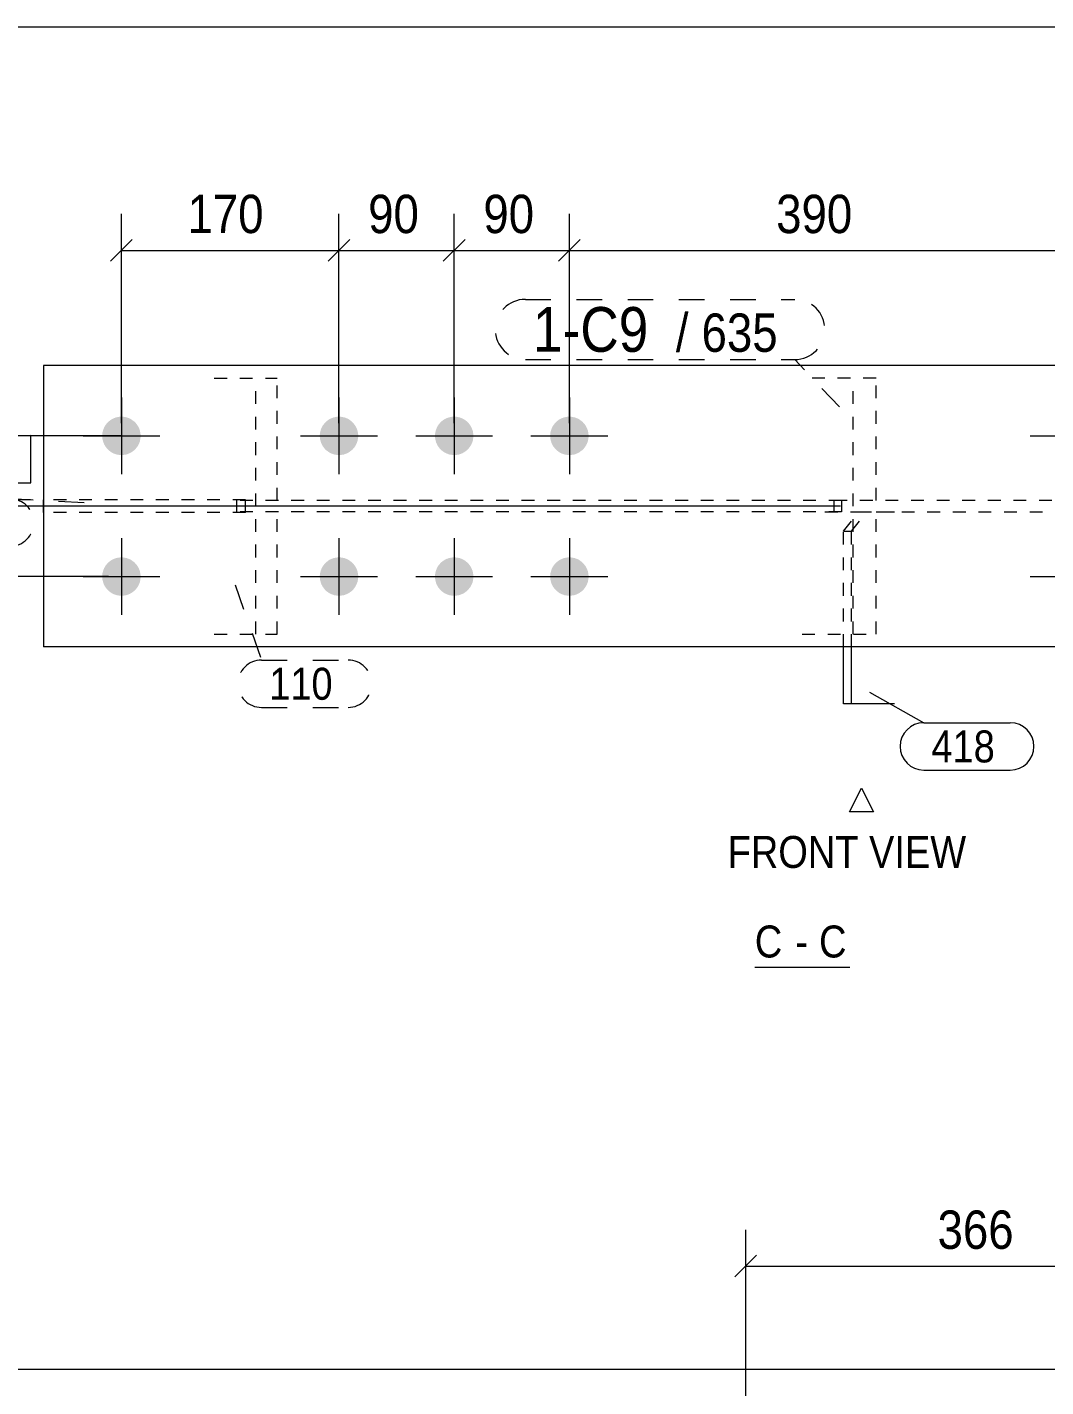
# Model space of a CAD drawing. Header units: millimetres. Extents: x 2 to 579, y 1 to 825.
# Drawn here: x 182.2 to 261.8, y 718.7 to 825 of the extents above; entities that cross this region are included whole.
import ezdxf

# ---------------------------------------------------------------- set-up
doc = ezdxf.new("R2010")
doc.units = ezdxf.units.MM
for name, pattern in [('XKITLINE00', [0]), ('XKITLINE01', [4, 1, -1, 1, -1]), ('XKITLINE02', [4, 2, -2]), ('XKITLINE03', [6, 3, -1, 1, -1])]:
    doc.linetypes.add(name, pattern=pattern)
for name, color, linetype, lineweight in [('Bolt', 3, 'Continuous', 0), ('BoltMark', 7, 'Continuous', 0), ('Dimensions', 7, 'Continuous', 0), ('DrawingSheet', 5, 'Continuous', 0), ('OtherObjectType', 7, 'Continuous', 0), ('Part', 2, 'Continuous', 0), ('PartMark', 7, 'Continuous', 0)]:
    doc.layers.add(name, color=color, linetype=linetype, lineweight=lineweight)
doc.styles.add('ARIAL', font='ARIAL.TTF')
doc.styles.add('ARIAL_NARROW', font='ARIALN.TTF')

# ---------------------------------------------------------------- blocks, each defined once
blk = doc.blocks.new('*A58')
at = {"layer": 'Bolt'}
for points in [[(189.61, 794.55), (189.64, 794.55), (189.68, 794.55), (189.72, 794.54), (189.75, 794.54), (189.79, 794.53), (189.83, 794.53), (189.86, 794.52), (189.9, 794.51), (189.94, 794.51), (189.97, 794.5), (190.01, 794.49), (190.04, 794.47), (190.08, 794.46), (190.11, 794.45), (190.14, 794.44), (190.18, 794.42), (190.21, 794.41), (190.25, 794.39), (190.28, 794.37), (190.31, 794.36), (190.34, 794.34), (190.37, 794.32), (190.4, 794.3), (190.43, 794.28), (190.46, 794.25), (190.49, 794.23), (190.52, 794.21), (190.55, 794.19), (190.58, 794.16), (190.61, 794.14), (190.63, 794.11), (190.66, 794.08), (190.68, 794.06), (190.71, 794.03), (190.73, 794), (190.75, 793.97), (190.78, 793.94), (190.8, 793.91), (190.82, 793.88), (190.84, 793.85), (190.86, 793.82), (190.88, 793.79), (190.89, 793.76), (190.91, 793.72), (190.93, 793.69), (190.94, 793.66), (190.96, 793.62), (190.97, 793.59), (190.98, 793.56), (191, 793.52), (191.01, 793.49), (191.02, 793.45), (191.03, 793.41), (191.03, 793.38), (191.04, 793.34), (191.05, 793.31), (191.05, 793.27), (191.06, 793.23), (191.06, 793.2), (191.07, 793.16), (191.07, 793.12), (191.07, 793.09), (191.07, 793.05), (191.07, 793.01), (191.07, 792.98), (191.07, 792.94), (191.06, 792.9), (191.06, 792.87), (191.05, 792.83), (191.05, 792.79), (191.04, 792.76), (191.03, 792.72), (191.03, 792.69), (191.02, 792.65), (191.01, 792.61), (191, 792.58), (190.98, 792.54), (190.97, 792.51), (190.96, 792.48), (190.94, 792.44), (190.93, 792.41), (190.91, 792.38), (190.89, 792.34), (190.88, 792.31), (190.86, 792.28), (190.84, 792.25), (190.82, 792.22), (190.8, 792.19), (190.78, 792.16), (190.75, 792.13), (190.73, 792.1), (190.71, 792.07), (190.68, 792.04), (190.66, 792.02), (190.63, 791.99), (190.61, 791.96), (190.58, 791.94), (190.55, 791.91), (190.52, 791.89), (190.49, 791.87), (190.46, 791.85), (190.43, 791.82), (190.4, 791.8), (190.37, 791.78), (190.34, 791.76), (190.31, 791.74), (190.28, 791.73), (190.25, 791.71), (190.21, 791.69), (190.18, 791.68), (190.14, 791.66), (190.11, 791.65), (190.08, 791.64), (190.04, 791.63), (190.01, 791.61), (189.97, 791.6), (189.94, 791.59), (189.9, 791.59), (189.86, 791.58), (189.83, 791.57), (189.79, 791.57), (189.75, 791.56), (189.72, 791.56), (189.68, 791.55), (189.64, 791.55), (189.61, 791.55), (189.57, 791.55), (189.53, 791.55), (189.5, 791.55), (189.46, 791.55), (189.42, 791.56), (189.39, 791.56), (189.35, 791.57), (189.31, 791.57), (189.28, 791.58), (189.24, 791.59), (189.21, 791.59), (189.17, 791.6), (189.14, 791.61), (189.1, 791.63), (189.07, 791.64), (189.03, 791.65), (189, 791.66), (188.96, 791.68), (188.93, 791.69), (188.9, 791.71), (188.86, 791.73), (188.83, 791.74), (188.8, 791.76), (188.77, 791.78), (188.74, 791.8), (188.71, 791.82), (188.68, 791.85), (188.65, 791.87), (188.62, 791.89), (188.59, 791.91), (188.56, 791.94), (188.54, 791.96), (188.51, 791.99), (188.48, 792.02), (188.46, 792.04), (188.44, 792.07), (188.41, 792.1), (188.39, 792.13), (188.37, 792.16), (188.34, 792.19), (188.32, 792.22), (188.3, 792.25), (188.28, 792.28), (188.27, 792.31), (188.25, 792.34), (188.23, 792.38), (188.21, 792.41), (188.2, 792.44), (188.19, 792.48), (188.17, 792.51), (188.16, 792.54), (188.15, 792.58), (188.14, 792.61), (188.13, 792.65), (188.12, 792.69), (188.11, 792.72), (188.1, 792.76), (188.09, 792.79), (188.09, 792.83), (188.08, 792.87), (188.08, 792.9), (188.08, 792.94), (188.07, 792.98), (188.07, 793.01), (188.07, 793.05), (188.07, 793.09), (188.07, 793.12), (188.08, 793.16), (188.08, 793.2), (188.08, 793.23), (188.09, 793.27), (188.09, 793.31), (188.1, 793.34), (188.11, 793.38), (188.12, 793.41), (188.13, 793.45), (188.14, 793.49), (188.15, 793.52), (188.16, 793.56), (188.17, 793.59), (188.19, 793.62), (188.2, 793.66), (188.21, 793.69), (188.23, 793.72), (188.25, 793.76), (188.27, 793.79), (188.28, 793.82), (188.3, 793.85), (188.32, 793.88), (188.34, 793.91), (188.37, 793.94), (188.39, 793.97), (188.41, 794), (188.44, 794.03), (188.46, 794.06), (188.48, 794.08), (188.51, 794.11), (188.54, 794.14), (188.56, 794.16), (188.59, 794.19), (188.62, 794.21), (188.65, 794.23), (188.68, 794.25), (188.71, 794.28), (188.74, 794.3), (188.77, 794.32), (188.8, 794.34), (188.83, 794.36), (188.86, 794.37), (188.9, 794.39), (188.93, 794.41), (188.96, 794.42), (189, 794.44), (189.03, 794.45), (189.07, 794.46), (189.1, 794.47), (189.14, 794.49), (189.17, 794.5), (189.21, 794.51), (189.24, 794.51), (189.28, 794.52), (189.31, 794.53), (189.35, 794.53), (189.39, 794.54), (189.42, 794.54), (189.46, 794.55), (189.5, 794.55), (189.53, 794.55), (189.57, 794.55)], [(206.61, 794.55), (206.64, 794.55), (206.68, 794.55), (206.72, 794.54), (206.75, 794.54), (206.79, 794.53), (206.83, 794.53), (206.86, 794.52), (206.9, 794.51), (206.94, 794.51), (206.97, 794.5), (207.01, 794.49), (207.04, 794.47), (207.08, 794.46), (207.11, 794.45), (207.14, 794.44), (207.18, 794.42), (207.21, 794.41), (207.25, 794.39), (207.28, 794.37), (207.31, 794.36), (207.34, 794.34), (207.37, 794.32), (207.4, 794.3), (207.43, 794.28), (207.46, 794.25), (207.49, 794.23), (207.52, 794.21), (207.55, 794.19), (207.58, 794.16), (207.61, 794.14), (207.63, 794.11), (207.66, 794.08), (207.68, 794.06), (207.71, 794.03), (207.73, 794), (207.75, 793.97), (207.78, 793.94), (207.8, 793.91), (207.82, 793.88), (207.84, 793.85), (207.86, 793.82), (207.88, 793.79), (207.89, 793.76), (207.91, 793.72), (207.93, 793.69), (207.94, 793.66), (207.96, 793.62), (207.97, 793.59), (207.98, 793.56), (208, 793.52), (208.01, 793.49), (208.02, 793.45), (208.03, 793.41), (208.03, 793.38), (208.04, 793.34), (208.05, 793.31), (208.05, 793.27), (208.06, 793.23), (208.06, 793.2), (208.07, 793.16), (208.07, 793.12), (208.07, 793.09), (208.07, 793.05), (208.07, 793.01), (208.07, 792.98), (208.07, 792.94), (208.06, 792.9), (208.06, 792.87), (208.05, 792.83), (208.05, 792.79), (208.04, 792.76), (208.03, 792.72), (208.03, 792.69), (208.02, 792.65), (208.01, 792.61), (208, 792.58), (207.98, 792.54), (207.97, 792.51), (207.96, 792.48), (207.94, 792.44), (207.93, 792.41), (207.91, 792.38), (207.89, 792.34), (207.88, 792.31), (207.86, 792.28), (207.84, 792.25), (207.82, 792.22), (207.8, 792.19), (207.78, 792.16), (207.75, 792.13), (207.73, 792.1), (207.71, 792.07), (207.68, 792.04), (207.66, 792.02), (207.63, 791.99), (207.61, 791.96), (207.58, 791.94), (207.55, 791.91), (207.52, 791.89), (207.49, 791.87), (207.46, 791.85), (207.43, 791.82), (207.4, 791.8), (207.37, 791.78), (207.34, 791.76), (207.31, 791.74), (207.28, 791.73), (207.25, 791.71), (207.21, 791.69), (207.18, 791.68), (207.14, 791.66), (207.11, 791.65), (207.08, 791.64), (207.04, 791.63), (207.01, 791.61), (206.97, 791.6), (206.94, 791.59), (206.9, 791.59), (206.86, 791.58), (206.83, 791.57), (206.79, 791.57), (206.75, 791.56), (206.72, 791.56), (206.68, 791.55), (206.64, 791.55), (206.61, 791.55), (206.57, 791.55), (206.53, 791.55), (206.5, 791.55), (206.46, 791.55), (206.42, 791.56), (206.39, 791.56), (206.35, 791.57), (206.31, 791.57), (206.28, 791.58), (206.24, 791.59), (206.21, 791.59), (206.17, 791.6), (206.14, 791.61), (206.1, 791.63), (206.07, 791.64), (206.03, 791.65), (206, 791.66), (205.96, 791.68), (205.93, 791.69), (205.9, 791.71), (205.86, 791.73), (205.83, 791.74), (205.8, 791.76), (205.77, 791.78), (205.74, 791.8), (205.71, 791.82), (205.68, 791.85), (205.65, 791.87), (205.62, 791.89), (205.59, 791.91), (205.56, 791.94), (205.54, 791.96), (205.51, 791.99), (205.48, 792.02), (205.46, 792.04), (205.44, 792.07), (205.41, 792.1), (205.39, 792.13), (205.37, 792.16), (205.34, 792.19), (205.32, 792.22), (205.3, 792.25), (205.28, 792.28), (205.27, 792.31), (205.25, 792.34), (205.23, 792.38), (205.21, 792.41), (205.2, 792.44), (205.19, 792.48), (205.17, 792.51), (205.16, 792.54), (205.15, 792.58), (205.14, 792.61), (205.13, 792.65), (205.12, 792.69), (205.11, 792.72), (205.1, 792.76), (205.09, 792.79), (205.09, 792.83), (205.08, 792.87), (205.08, 792.9), (205.08, 792.94), (205.07, 792.98), (205.07, 793.01), (205.07, 793.05), (205.07, 793.09), (205.07, 793.12), (205.08, 793.16), (205.08, 793.2), (205.08, 793.23), (205.09, 793.27), (205.09, 793.31), (205.1, 793.34), (205.11, 793.38), (205.12, 793.41), (205.13, 793.45), (205.14, 793.49), (205.15, 793.52), (205.16, 793.56), (205.17, 793.59), (205.19, 793.62), (205.2, 793.66), (205.21, 793.69), (205.23, 793.72), (205.25, 793.76), (205.27, 793.79), (205.28, 793.82), (205.3, 793.85), (205.32, 793.88), (205.34, 793.91), (205.37, 793.94), (205.39, 793.97), (205.41, 794), (205.44, 794.03), (205.46, 794.06), (205.48, 794.08), (205.51, 794.11), (205.54, 794.14), (205.56, 794.16), (205.59, 794.19), (205.62, 794.21), (205.65, 794.23), (205.68, 794.25), (205.71, 794.28), (205.74, 794.3), (205.77, 794.32), (205.8, 794.34), (205.83, 794.36), (205.86, 794.37), (205.9, 794.39), (205.93, 794.41), (205.96, 794.42), (206, 794.44), (206.03, 794.45), (206.07, 794.46), (206.1, 794.47), (206.14, 794.49), (206.17, 794.5), (206.21, 794.51), (206.24, 794.51), (206.28, 794.52), (206.31, 794.53), (206.35, 794.53), (206.39, 794.54), (206.42, 794.54), (206.46, 794.55), (206.5, 794.55), (206.53, 794.55), (206.57, 794.55)], [(215.61, 794.55), (215.64, 794.55), (215.68, 794.55), (215.72, 794.54), (215.75, 794.54), (215.79, 794.53), (215.83, 794.53), (215.86, 794.52), (215.9, 794.51), (215.94, 794.51), (215.97, 794.5), (216.01, 794.49), (216.04, 794.47), (216.08, 794.46), (216.11, 794.45), (216.14, 794.44), (216.18, 794.42), (216.21, 794.41), (216.25, 794.39), (216.28, 794.37), (216.31, 794.36), (216.34, 794.34), (216.37, 794.32), (216.4, 794.3), (216.43, 794.28), (216.46, 794.25), (216.49, 794.23), (216.52, 794.21), (216.55, 794.19), (216.58, 794.16), (216.61, 794.14), (216.63, 794.11), (216.66, 794.08), (216.68, 794.06), (216.71, 794.03), (216.73, 794), (216.75, 793.97), (216.78, 793.94), (216.8, 793.91), (216.82, 793.88), (216.84, 793.85), (216.86, 793.82), (216.88, 793.79), (216.89, 793.76), (216.91, 793.72), (216.93, 793.69), (216.94, 793.66), (216.96, 793.62), (216.97, 793.59), (216.98, 793.56), (217, 793.52), (217.01, 793.49), (217.02, 793.45), (217.03, 793.41), (217.03, 793.38), (217.04, 793.34), (217.05, 793.31), (217.05, 793.27), (217.06, 793.23), (217.06, 793.2), (217.07, 793.16), (217.07, 793.12), (217.07, 793.09), (217.07, 793.05), (217.07, 793.01), (217.07, 792.98), (217.07, 792.94), (217.06, 792.9), (217.06, 792.87), (217.05, 792.83), (217.05, 792.79), (217.04, 792.76), (217.03, 792.72), (217.03, 792.69), (217.02, 792.65), (217.01, 792.61), (217, 792.58), (216.98, 792.54), (216.97, 792.51), (216.96, 792.48), (216.94, 792.44), (216.93, 792.41), (216.91, 792.38), (216.89, 792.34), (216.88, 792.31), (216.86, 792.28), (216.84, 792.25), (216.82, 792.22), (216.8, 792.19), (216.78, 792.16), (216.75, 792.13), (216.73, 792.1), (216.71, 792.07), (216.68, 792.04), (216.66, 792.02), (216.63, 791.99), (216.61, 791.96), (216.58, 791.94), (216.55, 791.91), (216.52, 791.89), (216.49, 791.87), (216.46, 791.85), (216.43, 791.82), (216.4, 791.8), (216.37, 791.78), (216.34, 791.76), (216.31, 791.74), (216.28, 791.73), (216.25, 791.71), (216.21, 791.69), (216.18, 791.68), (216.14, 791.66), (216.11, 791.65), (216.08, 791.64), (216.04, 791.63), (216.01, 791.61), (215.97, 791.6), (215.94, 791.59), (215.9, 791.59), (215.86, 791.58), (215.83, 791.57), (215.79, 791.57), (215.75, 791.56), (215.72, 791.56), (215.68, 791.55), (215.64, 791.55), (215.61, 791.55), (215.57, 791.55), (215.53, 791.55), (215.5, 791.55), (215.46, 791.55), (215.42, 791.56), (215.39, 791.56), (215.35, 791.57), (215.31, 791.57), (215.28, 791.58), (215.24, 791.59), (215.21, 791.59), (215.17, 791.6), (215.14, 791.61), (215.1, 791.63), (215.07, 791.64), (215.03, 791.65), (215, 791.66), (214.96, 791.68), (214.93, 791.69), (214.9, 791.71), (214.86, 791.73), (214.83, 791.74), (214.8, 791.76), (214.77, 791.78), (214.74, 791.8), (214.71, 791.82), (214.68, 791.85), (214.65, 791.87), (214.62, 791.89), (214.59, 791.91), (214.56, 791.94), (214.54, 791.96), (214.51, 791.99), (214.48, 792.02), (214.46, 792.04), (214.44, 792.07), (214.41, 792.1), (214.39, 792.13), (214.37, 792.16), (214.34, 792.19), (214.32, 792.22), (214.3, 792.25), (214.28, 792.28), (214.27, 792.31), (214.25, 792.34), (214.23, 792.38), (214.21, 792.41), (214.2, 792.44), (214.19, 792.48), (214.17, 792.51), (214.16, 792.54), (214.15, 792.58), (214.14, 792.61), (214.13, 792.65), (214.12, 792.69), (214.11, 792.72), (214.1, 792.76), (214.09, 792.79), (214.09, 792.83), (214.08, 792.87), (214.08, 792.9), (214.08, 792.94), (214.07, 792.98), (214.07, 793.01), (214.07, 793.05), (214.07, 793.09), (214.07, 793.12), (214.08, 793.16), (214.08, 793.2), (214.08, 793.23), (214.09, 793.27), (214.09, 793.31), (214.1, 793.34), (214.11, 793.38), (214.12, 793.41), (214.13, 793.45), (214.14, 793.49), (214.15, 793.52), (214.16, 793.56), (214.17, 793.59), (214.19, 793.62), (214.2, 793.66), (214.21, 793.69), (214.23, 793.72), (214.25, 793.76), (214.27, 793.79), (214.28, 793.82), (214.3, 793.85), (214.32, 793.88), (214.34, 793.91), (214.37, 793.94), (214.39, 793.97), (214.41, 794), (214.44, 794.03), (214.46, 794.06), (214.48, 794.08), (214.51, 794.11), (214.54, 794.14), (214.56, 794.16), (214.59, 794.19), (214.62, 794.21), (214.65, 794.23), (214.68, 794.25), (214.71, 794.28), (214.74, 794.3), (214.77, 794.32), (214.8, 794.34), (214.83, 794.36), (214.86, 794.37), (214.9, 794.39), (214.93, 794.41), (214.96, 794.42), (215, 794.44), (215.03, 794.45), (215.07, 794.46), (215.1, 794.47), (215.14, 794.49), (215.17, 794.5), (215.21, 794.51), (215.24, 794.51), (215.28, 794.52), (215.31, 794.53), (215.35, 794.53), (215.39, 794.54), (215.42, 794.54), (215.46, 794.55), (215.5, 794.55), (215.53, 794.55), (215.57, 794.55)], [(224.61, 794.55), (224.64, 794.55), (224.68, 794.55), (224.72, 794.54), (224.75, 794.54), (224.79, 794.53), (224.83, 794.53), (224.86, 794.52), (224.9, 794.51), (224.94, 794.51), (224.97, 794.5), (225.01, 794.49), (225.04, 794.47), (225.08, 794.46), (225.11, 794.45), (225.14, 794.44), (225.18, 794.42), (225.21, 794.41), (225.25, 794.39), (225.28, 794.37), (225.31, 794.36), (225.34, 794.34), (225.37, 794.32), (225.4, 794.3), (225.43, 794.28), (225.46, 794.25), (225.49, 794.23), (225.52, 794.21), (225.55, 794.19), (225.58, 794.16), (225.61, 794.14), (225.63, 794.11), (225.66, 794.08), (225.68, 794.06), (225.71, 794.03), (225.73, 794), (225.75, 793.97), (225.78, 793.94), (225.8, 793.91), (225.82, 793.88), (225.84, 793.85), (225.86, 793.82), (225.88, 793.79), (225.89, 793.76), (225.91, 793.72), (225.93, 793.69), (225.94, 793.66), (225.96, 793.62), (225.97, 793.59), (225.98, 793.56), (226, 793.52), (226.01, 793.49), (226.02, 793.45), (226.03, 793.41), (226.03, 793.38), (226.04, 793.34), (226.05, 793.31), (226.05, 793.27), (226.06, 793.23), (226.06, 793.2), (226.07, 793.16), (226.07, 793.12), (226.07, 793.09), (226.07, 793.05), (226.07, 793.01), (226.07, 792.98), (226.07, 792.94), (226.06, 792.9), (226.06, 792.87), (226.05, 792.83), (226.05, 792.79), (226.04, 792.76), (226.03, 792.72), (226.03, 792.69), (226.02, 792.65), (226.01, 792.61), (226, 792.58), (225.98, 792.54), (225.97, 792.51), (225.96, 792.48), (225.94, 792.44), (225.93, 792.41), (225.91, 792.38), (225.89, 792.34), (225.88, 792.31), (225.86, 792.28), (225.84, 792.25), (225.82, 792.22), (225.8, 792.19), (225.78, 792.16), (225.75, 792.13), (225.73, 792.1), (225.71, 792.07), (225.68, 792.04), (225.66, 792.02), (225.63, 791.99), (225.61, 791.96), (225.58, 791.94), (225.55, 791.91), (225.52, 791.89), (225.49, 791.87), (225.46, 791.85), (225.43, 791.82), (225.4, 791.8), (225.37, 791.78), (225.34, 791.76), (225.31, 791.74), (225.28, 791.73), (225.25, 791.71), (225.21, 791.69), (225.18, 791.68), (225.14, 791.66), (225.11, 791.65), (225.08, 791.64), (225.04, 791.63), (225.01, 791.61), (224.97, 791.6), (224.94, 791.59), (224.9, 791.59), (224.86, 791.58), (224.83, 791.57), (224.79, 791.57), (224.75, 791.56), (224.72, 791.56), (224.68, 791.55), (224.64, 791.55), (224.61, 791.55), (224.57, 791.55), (224.53, 791.55), (224.5, 791.55), (224.46, 791.55), (224.42, 791.56), (224.39, 791.56), (224.35, 791.57), (224.31, 791.57), (224.28, 791.58), (224.24, 791.59), (224.21, 791.59), (224.17, 791.6), (224.14, 791.61), (224.1, 791.63), (224.07, 791.64), (224.03, 791.65), (224, 791.66), (223.96, 791.68), (223.93, 791.69), (223.9, 791.71), (223.86, 791.73), (223.83, 791.74), (223.8, 791.76), (223.77, 791.78), (223.74, 791.8), (223.71, 791.82), (223.68, 791.85), (223.65, 791.87), (223.62, 791.89), (223.59, 791.91), (223.56, 791.94), (223.54, 791.96), (223.51, 791.99), (223.48, 792.02), (223.46, 792.04), (223.44, 792.07), (223.41, 792.1), (223.39, 792.13), (223.37, 792.16), (223.34, 792.19), (223.32, 792.22), (223.3, 792.25), (223.28, 792.28), (223.27, 792.31), (223.25, 792.34), (223.23, 792.38), (223.21, 792.41), (223.2, 792.44), (223.19, 792.48), (223.17, 792.51), (223.16, 792.54), (223.15, 792.58), (223.14, 792.61), (223.13, 792.65), (223.12, 792.69), (223.11, 792.72), (223.1, 792.76), (223.09, 792.79), (223.09, 792.83), (223.08, 792.87), (223.08, 792.9), (223.08, 792.94), (223.07, 792.98), (223.07, 793.01), (223.07, 793.05), (223.07, 793.09), (223.07, 793.12), (223.08, 793.16), (223.08, 793.2), (223.08, 793.23), (223.09, 793.27), (223.09, 793.31), (223.1, 793.34), (223.11, 793.38), (223.12, 793.41), (223.13, 793.45), (223.14, 793.49), (223.15, 793.52), (223.16, 793.56), (223.17, 793.59), (223.19, 793.62), (223.2, 793.66), (223.21, 793.69), (223.23, 793.72), (223.25, 793.76), (223.27, 793.79), (223.28, 793.82), (223.3, 793.85), (223.32, 793.88), (223.34, 793.91), (223.37, 793.94), (223.39, 793.97), (223.41, 794), (223.44, 794.03), (223.46, 794.06), (223.48, 794.08), (223.51, 794.11), (223.54, 794.14), (223.56, 794.16), (223.59, 794.19), (223.62, 794.21), (223.65, 794.23), (223.68, 794.25), (223.71, 794.28), (223.74, 794.3), (223.77, 794.32), (223.8, 794.34), (223.83, 794.36), (223.86, 794.37), (223.9, 794.39), (223.93, 794.41), (223.96, 794.42), (224, 794.44), (224.03, 794.45), (224.07, 794.46), (224.1, 794.47), (224.14, 794.49), (224.17, 794.5), (224.21, 794.51), (224.24, 794.51), (224.28, 794.52), (224.31, 794.53), (224.35, 794.53), (224.39, 794.54), (224.42, 794.54), (224.46, 794.55), (224.5, 794.55), (224.53, 794.55), (224.57, 794.55)], [(189.61, 783.55), (189.64, 783.55), (189.68, 783.55), (189.72, 783.54), (189.75, 783.54), (189.79, 783.53), (189.83, 783.53), (189.86, 783.52), (189.9, 783.51), (189.94, 783.51), (189.97, 783.5), (190.01, 783.49), (190.04, 783.47), (190.08, 783.46), (190.11, 783.45), (190.14, 783.44), (190.18, 783.42), (190.21, 783.41), (190.25, 783.39), (190.28, 783.37), (190.31, 783.36), (190.34, 783.34), (190.37, 783.32), (190.4, 783.3), (190.43, 783.28), (190.46, 783.25), (190.49, 783.23), (190.52, 783.21), (190.55, 783.19), (190.58, 783.16), (190.61, 783.14), (190.63, 783.11), (190.66, 783.08), (190.68, 783.06), (190.71, 783.03), (190.73, 783), (190.75, 782.97), (190.78, 782.94), (190.8, 782.91), (190.82, 782.88), (190.84, 782.85), (190.86, 782.82), (190.88, 782.79), (190.89, 782.76), (190.91, 782.72), (190.93, 782.69), (190.94, 782.66), (190.96, 782.62), (190.97, 782.59), (190.98, 782.56), (191, 782.52), (191.01, 782.49), (191.02, 782.45), (191.03, 782.41), (191.03, 782.38), (191.04, 782.34), (191.05, 782.31), (191.05, 782.27), (191.06, 782.23), (191.06, 782.2), (191.07, 782.16), (191.07, 782.12), (191.07, 782.09), (191.07, 782.05), (191.07, 782.01), (191.07, 781.98), (191.07, 781.94), (191.06, 781.9), (191.06, 781.87), (191.05, 781.83), (191.05, 781.79), (191.04, 781.76), (191.03, 781.72), (191.03, 781.69), (191.02, 781.65), (191.01, 781.61), (191, 781.58), (190.98, 781.54), (190.97, 781.51), (190.96, 781.48), (190.94, 781.44), (190.93, 781.41), (190.91, 781.38), (190.89, 781.34), (190.88, 781.31), (190.86, 781.28), (190.84, 781.25), (190.82, 781.22), (190.8, 781.19), (190.78, 781.16), (190.75, 781.13), (190.73, 781.1), (190.71, 781.07), (190.68, 781.04), (190.66, 781.02), (190.63, 780.99), (190.61, 780.96), (190.58, 780.94), (190.55, 780.91), (190.52, 780.89), (190.49, 780.87), (190.46, 780.85), (190.43, 780.82), (190.4, 780.8), (190.37, 780.78), (190.34, 780.76), (190.31, 780.74), (190.28, 780.73), (190.25, 780.71), (190.21, 780.69), (190.18, 780.68), (190.14, 780.66), (190.11, 780.65), (190.08, 780.64), (190.04, 780.63), (190.01, 780.61), (189.97, 780.6), (189.94, 780.59), (189.9, 780.59), (189.86, 780.58), (189.83, 780.57), (189.79, 780.57), (189.75, 780.56), (189.72, 780.56), (189.68, 780.55), (189.64, 780.55), (189.61, 780.55), (189.57, 780.55), (189.53, 780.55), (189.5, 780.55), (189.46, 780.55), (189.42, 780.56), (189.39, 780.56), (189.35, 780.57), (189.31, 780.57), (189.28, 780.58), (189.24, 780.59), (189.21, 780.59), (189.17, 780.6), (189.14, 780.61), (189.1, 780.63), (189.07, 780.64), (189.03, 780.65), (189, 780.66), (188.96, 780.68), (188.93, 780.69), (188.9, 780.71), (188.86, 780.73), (188.83, 780.74), (188.8, 780.76), (188.77, 780.78), (188.74, 780.8), (188.71, 780.82), (188.68, 780.85), (188.65, 780.87), (188.62, 780.89), (188.59, 780.91), (188.56, 780.94), (188.54, 780.96), (188.51, 780.99), (188.48, 781.02), (188.46, 781.04), (188.44, 781.07), (188.41, 781.1), (188.39, 781.13), (188.37, 781.16), (188.34, 781.19), (188.32, 781.22), (188.3, 781.25), (188.28, 781.28), (188.27, 781.31), (188.25, 781.34), (188.23, 781.38), (188.21, 781.41), (188.2, 781.44), (188.19, 781.48), (188.17, 781.51), (188.16, 781.54), (188.15, 781.58), (188.14, 781.61), (188.13, 781.65), (188.12, 781.69), (188.11, 781.72), (188.1, 781.76), (188.09, 781.79), (188.09, 781.83), (188.08, 781.87), (188.08, 781.9), (188.08, 781.94), (188.07, 781.98), (188.07, 782.01), (188.07, 782.05), (188.07, 782.09), (188.07, 782.12), (188.08, 782.16), (188.08, 782.2), (188.08, 782.23), (188.09, 782.27), (188.09, 782.31), (188.1, 782.34), (188.11, 782.38), (188.12, 782.41), (188.13, 782.45), (188.14, 782.49), (188.15, 782.52), (188.16, 782.56), (188.17, 782.59), (188.19, 782.62), (188.2, 782.66), (188.21, 782.69), (188.23, 782.72), (188.25, 782.76), (188.27, 782.79), (188.28, 782.82), (188.3, 782.85), (188.32, 782.88), (188.34, 782.91), (188.37, 782.94), (188.39, 782.97), (188.41, 783), (188.44, 783.03), (188.46, 783.06), (188.48, 783.08), (188.51, 783.11), (188.54, 783.14), (188.56, 783.16), (188.59, 783.19), (188.62, 783.21), (188.65, 783.23), (188.68, 783.25), (188.71, 783.28), (188.74, 783.3), (188.77, 783.32), (188.8, 783.34), (188.83, 783.36), (188.86, 783.37), (188.9, 783.39), (188.93, 783.41), (188.96, 783.42), (189, 783.44), (189.03, 783.45), (189.07, 783.46), (189.1, 783.47), (189.14, 783.49), (189.17, 783.5), (189.21, 783.51), (189.24, 783.51), (189.28, 783.52), (189.31, 783.53), (189.35, 783.53), (189.39, 783.54), (189.42, 783.54), (189.46, 783.55), (189.5, 783.55), (189.53, 783.55), (189.57, 783.55)], [(206.61, 783.55), (206.64, 783.55), (206.68, 783.55), (206.72, 783.54), (206.75, 783.54), (206.79, 783.53), (206.83, 783.53), (206.86, 783.52), (206.9, 783.51), (206.94, 783.51), (206.97, 783.5), (207.01, 783.49), (207.04, 783.47), (207.08, 783.46), (207.11, 783.45), (207.14, 783.44), (207.18, 783.42), (207.21, 783.41), (207.25, 783.39), (207.28, 783.37), (207.31, 783.36), (207.34, 783.34), (207.37, 783.32), (207.4, 783.3), (207.43, 783.28), (207.46, 783.25), (207.49, 783.23), (207.52, 783.21), (207.55, 783.19), (207.58, 783.16), (207.61, 783.14), (207.63, 783.11), (207.66, 783.08), (207.68, 783.06), (207.71, 783.03), (207.73, 783), (207.75, 782.97), (207.78, 782.94), (207.8, 782.91), (207.82, 782.88), (207.84, 782.85), (207.86, 782.82), (207.88, 782.79), (207.89, 782.76), (207.91, 782.72), (207.93, 782.69), (207.94, 782.66), (207.96, 782.62), (207.97, 782.59), (207.98, 782.56), (208, 782.52), (208.01, 782.49), (208.02, 782.45), (208.03, 782.41), (208.03, 782.38), (208.04, 782.34), (208.05, 782.31), (208.05, 782.27), (208.06, 782.23), (208.06, 782.2), (208.07, 782.16), (208.07, 782.12), (208.07, 782.09), (208.07, 782.05), (208.07, 782.01), (208.07, 781.98), (208.07, 781.94), (208.06, 781.9), (208.06, 781.87), (208.05, 781.83), (208.05, 781.79), (208.04, 781.76), (208.03, 781.72), (208.03, 781.69), (208.02, 781.65), (208.01, 781.61), (208, 781.58), (207.98, 781.54), (207.97, 781.51), (207.96, 781.48), (207.94, 781.44), (207.93, 781.41), (207.91, 781.38), (207.89, 781.34), (207.88, 781.31), (207.86, 781.28), (207.84, 781.25), (207.82, 781.22), (207.8, 781.19), (207.78, 781.16), (207.75, 781.13), (207.73, 781.1), (207.71, 781.07), (207.68, 781.04), (207.66, 781.02), (207.63, 780.99), (207.61, 780.96), (207.58, 780.94), (207.55, 780.91), (207.52, 780.89), (207.49, 780.87), (207.46, 780.85), (207.43, 780.82), (207.4, 780.8), (207.37, 780.78), (207.34, 780.76), (207.31, 780.74), (207.28, 780.73), (207.25, 780.71), (207.21, 780.69), (207.18, 780.68), (207.14, 780.66), (207.11, 780.65), (207.08, 780.64), (207.04, 780.63), (207.01, 780.61), (206.97, 780.6), (206.94, 780.59), (206.9, 780.59), (206.86, 780.58), (206.83, 780.57), (206.79, 780.57), (206.75, 780.56), (206.72, 780.56), (206.68, 780.55), (206.64, 780.55), (206.61, 780.55), (206.57, 780.55), (206.53, 780.55), (206.5, 780.55), (206.46, 780.55), (206.42, 780.56), (206.39, 780.56), (206.35, 780.57), (206.31, 780.57), (206.28, 780.58), (206.24, 780.59), (206.21, 780.59), (206.17, 780.6), (206.14, 780.61), (206.1, 780.63), (206.07, 780.64), (206.03, 780.65), (206, 780.66), (205.96, 780.68), (205.93, 780.69), (205.9, 780.71), (205.86, 780.73), (205.83, 780.74), (205.8, 780.76), (205.77, 780.78), (205.74, 780.8), (205.71, 780.82), (205.68, 780.85), (205.65, 780.87), (205.62, 780.89), (205.59, 780.91), (205.56, 780.94), (205.54, 780.96), (205.51, 780.99), (205.48, 781.02), (205.46, 781.04), (205.44, 781.07), (205.41, 781.1), (205.39, 781.13), (205.37, 781.16), (205.34, 781.19), (205.32, 781.22), (205.3, 781.25), (205.28, 781.28), (205.27, 781.31), (205.25, 781.34), (205.23, 781.38), (205.21, 781.41), (205.2, 781.44), (205.19, 781.48), (205.17, 781.51), (205.16, 781.54), (205.15, 781.58), (205.14, 781.61), (205.13, 781.65), (205.12, 781.69), (205.11, 781.72), (205.1, 781.76), (205.09, 781.79), (205.09, 781.83), (205.08, 781.87), (205.08, 781.9), (205.08, 781.94), (205.07, 781.98), (205.07, 782.01), (205.07, 782.05), (205.07, 782.09), (205.07, 782.12), (205.08, 782.16), (205.08, 782.2), (205.08, 782.23), (205.09, 782.27), (205.09, 782.31), (205.1, 782.34), (205.11, 782.38), (205.12, 782.41), (205.13, 782.45), (205.14, 782.49), (205.15, 782.52), (205.16, 782.56), (205.17, 782.59), (205.19, 782.62), (205.2, 782.66), (205.21, 782.69), (205.23, 782.72), (205.25, 782.76), (205.27, 782.79), (205.28, 782.82), (205.3, 782.85), (205.32, 782.88), (205.34, 782.91), (205.37, 782.94), (205.39, 782.97), (205.41, 783), (205.44, 783.03), (205.46, 783.06), (205.48, 783.08), (205.51, 783.11), (205.54, 783.14), (205.56, 783.16), (205.59, 783.19), (205.62, 783.21), (205.65, 783.23), (205.68, 783.25), (205.71, 783.28), (205.74, 783.3), (205.77, 783.32), (205.8, 783.34), (205.83, 783.36), (205.86, 783.37), (205.9, 783.39), (205.93, 783.41), (205.96, 783.42), (206, 783.44), (206.03, 783.45), (206.07, 783.46), (206.1, 783.47), (206.14, 783.49), (206.17, 783.5), (206.21, 783.51), (206.24, 783.51), (206.28, 783.52), (206.31, 783.53), (206.35, 783.53), (206.39, 783.54), (206.42, 783.54), (206.46, 783.55), (206.5, 783.55), (206.53, 783.55), (206.57, 783.55)], [(215.61, 783.55), (215.64, 783.55), (215.68, 783.55), (215.72, 783.54), (215.75, 783.54), (215.79, 783.53), (215.83, 783.53), (215.86, 783.52), (215.9, 783.51), (215.94, 783.51), (215.97, 783.5), (216.01, 783.49), (216.04, 783.47), (216.08, 783.46), (216.11, 783.45), (216.14, 783.44), (216.18, 783.42), (216.21, 783.41), (216.25, 783.39), (216.28, 783.37), (216.31, 783.36), (216.34, 783.34), (216.37, 783.32), (216.4, 783.3), (216.43, 783.28), (216.46, 783.25), (216.49, 783.23), (216.52, 783.21), (216.55, 783.19), (216.58, 783.16), (216.61, 783.14), (216.63, 783.11), (216.66, 783.08), (216.68, 783.06), (216.71, 783.03), (216.73, 783), (216.75, 782.97), (216.78, 782.94), (216.8, 782.91), (216.82, 782.88), (216.84, 782.85), (216.86, 782.82), (216.88, 782.79), (216.89, 782.76), (216.91, 782.72), (216.93, 782.69), (216.94, 782.66), (216.96, 782.62), (216.97, 782.59), (216.98, 782.56), (217, 782.52), (217.01, 782.49), (217.02, 782.45), (217.03, 782.41), (217.03, 782.38), (217.04, 782.34), (217.05, 782.31), (217.05, 782.27), (217.06, 782.23), (217.06, 782.2), (217.07, 782.16), (217.07, 782.12), (217.07, 782.09), (217.07, 782.05), (217.07, 782.01), (217.07, 781.98), (217.07, 781.94), (217.06, 781.9), (217.06, 781.87), (217.05, 781.83), (217.05, 781.79), (217.04, 781.76), (217.03, 781.72), (217.03, 781.69), (217.02, 781.65), (217.01, 781.61), (217, 781.58), (216.98, 781.54), (216.97, 781.51), (216.96, 781.48), (216.94, 781.44), (216.93, 781.41), (216.91, 781.38), (216.89, 781.34), (216.88, 781.31), (216.86, 781.28), (216.84, 781.25), (216.82, 781.22), (216.8, 781.19), (216.78, 781.16), (216.75, 781.13), (216.73, 781.1), (216.71, 781.07), (216.68, 781.04), (216.66, 781.02), (216.63, 780.99), (216.61, 780.96), (216.58, 780.94), (216.55, 780.91), (216.52, 780.89), (216.49, 780.87), (216.46, 780.85), (216.43, 780.82), (216.4, 780.8), (216.37, 780.78), (216.34, 780.76), (216.31, 780.74), (216.28, 780.73), (216.25, 780.71), (216.21, 780.69), (216.18, 780.68), (216.14, 780.66), (216.11, 780.65), (216.08, 780.64), (216.04, 780.63), (216.01, 780.61), (215.97, 780.6), (215.94, 780.59), (215.9, 780.59), (215.86, 780.58), (215.83, 780.57), (215.79, 780.57), (215.75, 780.56), (215.72, 780.56), (215.68, 780.55), (215.64, 780.55), (215.61, 780.55), (215.57, 780.55), (215.53, 780.55), (215.5, 780.55), (215.46, 780.55), (215.42, 780.56), (215.39, 780.56), (215.35, 780.57), (215.31, 780.57), (215.28, 780.58), (215.24, 780.59), (215.21, 780.59), (215.17, 780.6), (215.14, 780.61), (215.1, 780.63), (215.07, 780.64), (215.03, 780.65), (215, 780.66), (214.96, 780.68), (214.93, 780.69), (214.9, 780.71), (214.86, 780.73), (214.83, 780.74), (214.8, 780.76), (214.77, 780.78), (214.74, 780.8), (214.71, 780.82), (214.68, 780.85), (214.65, 780.87), (214.62, 780.89), (214.59, 780.91), (214.56, 780.94), (214.54, 780.96), (214.51, 780.99), (214.48, 781.02), (214.46, 781.04), (214.44, 781.07), (214.41, 781.1), (214.39, 781.13), (214.37, 781.16), (214.34, 781.19), (214.32, 781.22), (214.3, 781.25), (214.28, 781.28), (214.27, 781.31), (214.25, 781.34), (214.23, 781.38), (214.21, 781.41), (214.2, 781.44), (214.19, 781.48), (214.17, 781.51), (214.16, 781.54), (214.15, 781.58), (214.14, 781.61), (214.13, 781.65), (214.12, 781.69), (214.11, 781.72), (214.1, 781.76), (214.09, 781.79), (214.09, 781.83), (214.08, 781.87), (214.08, 781.9), (214.08, 781.94), (214.07, 781.98), (214.07, 782.01), (214.07, 782.05), (214.07, 782.09), (214.07, 782.12), (214.08, 782.16), (214.08, 782.2), (214.08, 782.23), (214.09, 782.27), (214.09, 782.31), (214.1, 782.34), (214.11, 782.38), (214.12, 782.41), (214.13, 782.45), (214.14, 782.49), (214.15, 782.52), (214.16, 782.56), (214.17, 782.59), (214.19, 782.62), (214.2, 782.66), (214.21, 782.69), (214.23, 782.72), (214.25, 782.76), (214.27, 782.79), (214.28, 782.82), (214.3, 782.85), (214.32, 782.88), (214.34, 782.91), (214.37, 782.94), (214.39, 782.97), (214.41, 783), (214.44, 783.03), (214.46, 783.06), (214.48, 783.08), (214.51, 783.11), (214.54, 783.14), (214.56, 783.16), (214.59, 783.19), (214.62, 783.21), (214.65, 783.23), (214.68, 783.25), (214.71, 783.28), (214.74, 783.3), (214.77, 783.32), (214.8, 783.34), (214.83, 783.36), (214.86, 783.37), (214.9, 783.39), (214.93, 783.41), (214.96, 783.42), (215, 783.44), (215.03, 783.45), (215.07, 783.46), (215.1, 783.47), (215.14, 783.49), (215.17, 783.5), (215.21, 783.51), (215.24, 783.51), (215.28, 783.52), (215.31, 783.53), (215.35, 783.53), (215.39, 783.54), (215.42, 783.54), (215.46, 783.55), (215.5, 783.55), (215.53, 783.55), (215.57, 783.55)], [(224.61, 783.55), (224.64, 783.55), (224.68, 783.55), (224.72, 783.54), (224.75, 783.54), (224.79, 783.53), (224.83, 783.53), (224.86, 783.52), (224.9, 783.51), (224.94, 783.51), (224.97, 783.5), (225.01, 783.49), (225.04, 783.47), (225.08, 783.46), (225.11, 783.45), (225.14, 783.44), (225.18, 783.42), (225.21, 783.41), (225.25, 783.39), (225.28, 783.37), (225.31, 783.36), (225.34, 783.34), (225.37, 783.32), (225.4, 783.3), (225.43, 783.28), (225.46, 783.25), (225.49, 783.23), (225.52, 783.21), (225.55, 783.19), (225.58, 783.16), (225.61, 783.14), (225.63, 783.11), (225.66, 783.08), (225.68, 783.06), (225.71, 783.03), (225.73, 783), (225.75, 782.97), (225.78, 782.94), (225.8, 782.91), (225.82, 782.88), (225.84, 782.85), (225.86, 782.82), (225.88, 782.79), (225.89, 782.76), (225.91, 782.72), (225.93, 782.69), (225.94, 782.66), (225.96, 782.62), (225.97, 782.59), (225.98, 782.56), (226, 782.52), (226.01, 782.49), (226.02, 782.45), (226.03, 782.41), (226.03, 782.38), (226.04, 782.34), (226.05, 782.31), (226.05, 782.27), (226.06, 782.23), (226.06, 782.2), (226.07, 782.16), (226.07, 782.12), (226.07, 782.09), (226.07, 782.05), (226.07, 782.01), (226.07, 781.98), (226.07, 781.94), (226.06, 781.9), (226.06, 781.87), (226.05, 781.83), (226.05, 781.79), (226.04, 781.76), (226.03, 781.72), (226.03, 781.69), (226.02, 781.65), (226.01, 781.61), (226, 781.58), (225.98, 781.54), (225.97, 781.51), (225.96, 781.48), (225.94, 781.44), (225.93, 781.41), (225.91, 781.38), (225.89, 781.34), (225.88, 781.31), (225.86, 781.28), (225.84, 781.25), (225.82, 781.22), (225.8, 781.19), (225.78, 781.16), (225.75, 781.13), (225.73, 781.1), (225.71, 781.07), (225.68, 781.04), (225.66, 781.02), (225.63, 780.99), (225.61, 780.96), (225.58, 780.94), (225.55, 780.91), (225.52, 780.89), (225.49, 780.87), (225.46, 780.85), (225.43, 780.82), (225.4, 780.8), (225.37, 780.78), (225.34, 780.76), (225.31, 780.74), (225.28, 780.73), (225.25, 780.71), (225.21, 780.69), (225.18, 780.68), (225.14, 780.66), (225.11, 780.65), (225.08, 780.64), (225.04, 780.63), (225.01, 780.61), (224.97, 780.6), (224.94, 780.59), (224.9, 780.59), (224.86, 780.58), (224.83, 780.57), (224.79, 780.57), (224.75, 780.56), (224.72, 780.56), (224.68, 780.55), (224.64, 780.55), (224.61, 780.55), (224.57, 780.55), (224.53, 780.55), (224.5, 780.55), (224.46, 780.55), (224.42, 780.56), (224.39, 780.56), (224.35, 780.57), (224.31, 780.57), (224.28, 780.58), (224.24, 780.59), (224.21, 780.59), (224.17, 780.6), (224.14, 780.61), (224.1, 780.63), (224.07, 780.64), (224.03, 780.65), (224, 780.66), (223.96, 780.68), (223.93, 780.69), (223.9, 780.71), (223.86, 780.73), (223.83, 780.74), (223.8, 780.76), (223.77, 780.78), (223.74, 780.8), (223.71, 780.82), (223.68, 780.85), (223.65, 780.87), (223.62, 780.89), (223.59, 780.91), (223.56, 780.94), (223.54, 780.96), (223.51, 780.99), (223.48, 781.02), (223.46, 781.04), (223.44, 781.07), (223.41, 781.1), (223.39, 781.13), (223.37, 781.16), (223.34, 781.19), (223.32, 781.22), (223.3, 781.25), (223.28, 781.28), (223.27, 781.31), (223.25, 781.34), (223.23, 781.38), (223.21, 781.41), (223.2, 781.44), (223.19, 781.48), (223.17, 781.51), (223.16, 781.54), (223.15, 781.58), (223.14, 781.61), (223.13, 781.65), (223.12, 781.69), (223.11, 781.72), (223.1, 781.76), (223.09, 781.79), (223.09, 781.83), (223.08, 781.87), (223.08, 781.9), (223.08, 781.94), (223.07, 781.98), (223.07, 782.01), (223.07, 782.05), (223.07, 782.09), (223.07, 782.12), (223.08, 782.16), (223.08, 782.2), (223.08, 782.23), (223.09, 782.27), (223.09, 782.31), (223.1, 782.34), (223.11, 782.38), (223.12, 782.41), (223.13, 782.45), (223.14, 782.49), (223.15, 782.52), (223.16, 782.56), (223.17, 782.59), (223.19, 782.62), (223.2, 782.66), (223.21, 782.69), (223.23, 782.72), (223.25, 782.76), (223.27, 782.79), (223.28, 782.82), (223.3, 782.85), (223.32, 782.88), (223.34, 782.91), (223.37, 782.94), (223.39, 782.97), (223.41, 783), (223.44, 783.03), (223.46, 783.06), (223.48, 783.08), (223.51, 783.11), (223.54, 783.14), (223.56, 783.16), (223.59, 783.19), (223.62, 783.21), (223.65, 783.23), (223.68, 783.25), (223.71, 783.28), (223.74, 783.3), (223.77, 783.32), (223.8, 783.34), (223.83, 783.36), (223.86, 783.37), (223.9, 783.39), (223.93, 783.41), (223.96, 783.42), (224, 783.44), (224.03, 783.45), (224.07, 783.46), (224.1, 783.47), (224.14, 783.49), (224.17, 783.5), (224.21, 783.51), (224.24, 783.51), (224.28, 783.52), (224.31, 783.53), (224.35, 783.53), (224.39, 783.54), (224.42, 783.54), (224.46, 783.55), (224.5, 783.55), (224.53, 783.55), (224.57, 783.55)]]:
    blk.add_hatch(color=3, dxfattribs=at).paths.add_polyline_path(points, flags=17)
at = {"layer": 'Bolt', "color": 3, "linetype": 'XKITLINE00', "lineweight": 0}
for p, q in [((189.57, 796.05), (189.57, 790.05)), ((206.57, 796.05), (206.57, 790.05)), ((215.57, 796.05), (215.57, 790.05)), ((224.57, 796.05), (224.57, 790.05)), ((186.57, 793.05), (192.57, 793.05)), ((203.57, 793.05), (209.57, 793.05)), ((212.57, 793.05), (218.57, 793.05)), ((221.57, 793.05), (227.57, 793.05)), ((260.57, 793.05), (266.57, 793.05)), ((189.57, 785.05), (189.57, 779.05)), ((206.57, 785.05), (206.57, 779.05)), ((215.57, 785.05), (215.57, 779.05)), ((224.57, 785.05), (224.57, 779.05)), ((186.57, 782.05), (192.57, 782.05)), ((203.57, 782.05), (209.57, 782.05)), ((212.57, 782.05), (218.57, 782.05)), ((221.57, 782.05), (227.57, 782.05)), ((260.57, 782.05), (266.57, 782.05))]:
    blk.add_line(p, q, dxfattribs=at)
blk = doc.blocks.new('*A61')
at = {"layer": 'Part'}
blk.add_hatch(color=2, dxfattribs=at).paths.add_polyline_path([(283.78, 788.95), (285.38, 788.95), (284.58, 787.55)], flags=17)
at = {"layer": 'Part', "color": 7, "linetype": 'XKITLINE01', "lineweight": 0}
for p, q in [((248.53, 797.55), (242.76, 797.55)), ((246.75, 777.55), (246.75, 797.55)), ((248.53, 788), (248.53, 797.55)), ((304.05, 797.55), (298.27, 797.55)), ((302.27, 797.55), (302.27, 788)), ((304.05, 777.55), (304.05, 797.55)), ((302.27, 788), (244.54, 788)), ((244.54, 787.1), (302.27, 787.1)), ((248.53, 777.55), (248.53, 787.1)), ((302.27, 787.1), (302.27, 777.55)), ((242.76, 777.55), (248.53, 777.55)), ((298.27, 777.55), (304.05, 777.55))]:
    blk.add_line(p, q, dxfattribs=at)
at = {"layer": 'Part', "color": 2, "linetype": 'XKITLINE00', "lineweight": 0}
for p, q in [((284.58, 787.55), (283.78, 788.95)), ((283.78, 788.95), (285.38, 788.95)), ((285.38, 788.95), (284.58, 787.55))]:
    blk.add_line(p, q, dxfattribs=at)
at = {"layer": 'Part', "color": 7, "linetype": 'XKITLINE03', "lineweight": 0}
blk.add_line((271.41, 787.55), (281.59, 787.55), dxfattribs=at)
at = {"layer": 'Part', "color": 2, "linetype": 'XKITLINE00', "lineweight": 0}
blk.add_circle((284.58, 788.45), 1, dxfattribs=at)
blk = doc.blocks.new('*A62')
at = {"layer": 'Part', "color": 2, "linetype": 'XKITLINE00', "lineweight": 0}
for p, q in [((316.48, 798.55), (183.47, 798.55)), ((183.47, 798.55), (183.47, 776.55)), ((316.48, 776.55), (183.47, 776.55))]:
    blk.add_line(p, q, dxfattribs=at)
blk = doc.blocks.new('*A63')
at = {"layer": 'Part', "color": 7, "linetype": 'XKITLINE01', "lineweight": 0}
for p, q in [((199.27, 788.05), (183.47, 788.05)), ((183.47, 787.05), (183.47, 788.05)), ((198.58, 787.05), (198.58, 788.05)), ((199.27, 787.05), (199.27, 788.05)), ((199.27, 787.05), (183.47, 787.05))]:
    blk.add_line(p, q, dxfattribs=at)
blk = doc.blocks.new('*A64')
at = {"layer": 'Part', "color": 7, "linetype": 'XKITLINE01', "lineweight": 0}
for p, q in [((196.82, 797.55), (201.75, 797.55)), ((200.08, 777.55), (200.08, 797.55)), ((201.75, 788), (201.75, 797.55)), ((245.84, 788), (198.48, 788)), ((245.27, 787.1), (245.27, 788)), ((245.84, 788), (245.84, 787.1)), ((245.84, 787.1), (198.48, 787.1)), ((201.75, 777.55), (201.75, 787.1)), ((196.82, 777.55), (201.75, 777.55))]:
    blk.add_line(p, q, dxfattribs=at)
at = {"layer": 'Part', "color": 7, "linetype": 'XKITLINE03', "lineweight": 0}
blk.add_line((232.28, 787.55), (223.59, 787.55), dxfattribs=at)
blk = doc.blocks.new('*A68')
at = {"layer": 'Part', "color": 7, "linetype": 'XKITLINE01', "lineweight": 0}
for p, q in [((246, 785.6), (247.18, 787.1)), ((246.62, 785.6), (247.8, 787.1)), ((247.18, 787.1), (249.98, 787.1)), ((246, 776.55), (246, 785.6)), ((246, 785.6), (246.62, 785.6)), ((246.62, 776.55), (246.62, 785.6))]:
    blk.add_line(p, q, dxfattribs=at)
at = {"layer": 'Part', "color": 2, "linetype": 'XKITLINE00', "lineweight": 0}
for p, q in [((246, 772.1), (246, 776.55)), ((246.62, 772.1), (246.62, 776.55)), ((249.98, 772.1), (246, 772.1))]:
    blk.add_line(p, q, dxfattribs=at)
blk = doc.blocks.new('*A69')
at = {"layer": 'DrawingSheet', "color": 5, "linetype": 'XKITLINE00', "lineweight": 0}
blk.add_line((579, 825), (5, 825), dxfattribs=at)
blk = doc.blocks.new('*A78')
at = {"layer": 'Dimensions', "color": 7, "linetype": 'XKITLINE00', "lineweight": 0}
for p, q in [((238.35, 638.05), (238.35, 730.99)), ((275, 666.94), (275, 730.99)), ((239.2, 728.99), (237.5, 727.3)), ((238.35, 728.14), (275, 728.14)), ((275.85, 728.99), (274.15, 727.3))]:
    blk.add_line(p, q, dxfattribs=at)
at = {"layer": 'Dimensions', "color": 3}
for p in [(238.35, 728.14), (275, 728.14)]:
    blk.add_point(p, dxfattribs=at)
at = {"layer": 'Dimensions', "color": 3, "style": 'ARIAL', "width": 0.85}
blk.add_text('366', height=3, dxfattribs=at).set_placement((253.34, 729.49))
blk = doc.blocks.new('*A81')
at = {"layer": 'Dimensions', "color": 7, "linetype": 'XKITLINE00', "lineweight": 0}
blk.add_line((338.2, 720.05), (166.65, 720.05), dxfattribs=at)
blk = doc.blocks.new('*A174')
at = {"layer": 'Dimensions', "color": 7, "linetype": 'XKITLINE00', "lineweight": 0}
for p, q in [((150.55, 788.4), (152.25, 786.7)), ((245.75, 787.55), (148.55, 787.55)), ((151.4, 782.05), (151.4, 787.55)), ((150.55, 782.9), (152.25, 781.2)), ((188.57, 782.05), (148.55, 782.05))]:
    blk.add_line(p, q, dxfattribs=at)
at = {"layer": 'Dimensions', "color": 3}
for p in [(151.4, 787.55), (151.4, 782.05)]:
    blk.add_point(p, dxfattribs=at)
at = {"layer": 'Dimensions', "color": 3, "style": 'ARIAL', "width": 0.85}
blk.add_text('55', height=3, rotation=90.0002, dxfattribs=at).set_placement((150.05, 782.57))
blk = doc.blocks.new('*A175')
at = {"layer": 'Dimensions', "color": 7, "linetype": 'XKITLINE00', "lineweight": 0}
for p, q in [((188.57, 793.05), (149, 793.05)), ((150.55, 793.9), (152.25, 792.2)), ((151.4, 787.55), (151.4, 793.05)), ((150.55, 788.4), (152.25, 786.7)), ((245.75, 787.55), (149, 787.55))]:
    blk.add_line(p, q, dxfattribs=at)
at = {"layer": 'Dimensions', "color": 3}
for p in [(151.4, 793.05), (151.4, 787.55)]:
    blk.add_point(p, dxfattribs=at)
at = {"layer": 'Dimensions', "color": 3, "style": 'ARIAL', "width": 0.85}
blk.add_text('55', height=3, rotation=90.0002, dxfattribs=at).set_placement((155.75, 788.07))
blk = doc.blocks.new('*A176')
at = {"layer": 'Dimensions', "color": 7, "linetype": 'XKITLINE00', "lineweight": 0}
for p, q in [((166.55, 788.9), (168.25, 787.2)), ((182.47, 788.05), (164.55, 788.05)), ((166.55, 788.4), (168.25, 786.7)), ((167.4, 787.55), (167.4, 788.05)), ((199.08, 787.55), (164.55, 787.55))]:
    blk.add_line(p, q, dxfattribs=at)
at = {"layer": 'Dimensions', "color": 3}
for p in [(167.4, 788.05), (167.4, 787.55)]:
    blk.add_point(p, dxfattribs=at)
at = {"layer": 'Dimensions', "color": 3, "style": 'ARIAL', "width": 0.85}
blk.add_text('5', height=3, rotation=90.0002, dxfattribs=at).set_placement((166.05, 786.69))
blk = doc.blocks.new('*A177')
at = {"layer": 'Dimensions', "color": 7, "linetype": 'XKITLINE00', "lineweight": 0}
for p, q in [((189.57, 794.05), (189.57, 810.4)), ((206.57, 794.05), (206.57, 810.4)), ((190.42, 808.4), (188.72, 806.7)), ((207.42, 808.4), (205.72, 806.7)), ((189.57, 807.55), (206.57, 807.55))]:
    blk.add_line(p, q, dxfattribs=at)
at = {"layer": 'Dimensions', "color": 3}
for p in [(189.57, 807.55), (206.57, 807.55)]:
    blk.add_point(p, dxfattribs=at)
at = {"layer": 'Dimensions', "color": 3, "style": 'ARIAL', "width": 0.85}
blk.add_text('170', height=3, dxfattribs=at).set_placement((194.73, 808.9))
blk = doc.blocks.new('*A178')
at = {"layer": 'Dimensions', "color": 7, "linetype": 'XKITLINE00', "lineweight": 0}
for p, q in [((206.57, 794.05), (206.57, 810.4)), ((215.57, 794.05), (215.57, 810.4)), ((207.42, 808.4), (205.72, 806.7)), ((216.42, 808.4), (214.72, 806.7)), ((206.57, 807.55), (215.57, 807.55))]:
    blk.add_line(p, q, dxfattribs=at)
at = {"layer": 'Dimensions', "color": 3}
for p in [(206.57, 807.55), (215.57, 807.55)]:
    blk.add_point(p, dxfattribs=at)
at = {"layer": 'Dimensions', "color": 3, "style": 'ARIAL', "width": 0.85}
blk.add_text('90', height=3, dxfattribs=at).set_placement((208.85, 808.9))
blk = doc.blocks.new('*A179')
at = {"layer": 'Dimensions', "color": 7, "linetype": 'XKITLINE00', "lineweight": 0}
for p, q in [((215.57, 794.05), (215.57, 810.4)), ((224.57, 794.05), (224.57, 810.4)), ((216.42, 808.4), (214.72, 806.7)), ((225.42, 808.4), (223.72, 806.7)), ((215.57, 807.55), (224.57, 807.55))]:
    blk.add_line(p, q, dxfattribs=at)
at = {"layer": 'Dimensions', "color": 3}
for p in [(215.57, 807.55), (224.57, 807.55)]:
    blk.add_point(p, dxfattribs=at)
at = {"layer": 'Dimensions', "color": 3, "style": 'ARIAL', "width": 0.85}
blk.add_text('90', height=3, dxfattribs=at).set_placement((217.85, 808.9))
blk = doc.blocks.new('*A180')
at = {"layer": 'Dimensions', "color": 7, "linetype": 'XKITLINE00', "lineweight": 0}
for p, q in [((224.57, 794.05), (224.57, 810.4)), ((263.57, 794.05), (263.57, 810.4)), ((225.42, 808.4), (223.72, 806.7)), ((264.42, 808.4), (262.72, 806.7)), ((224.57, 807.55), (263.57, 807.55))]:
    blk.add_line(p, q, dxfattribs=at)
at = {"layer": 'Dimensions', "color": 3}
for p in [(224.57, 807.55), (263.57, 807.55)]:
    blk.add_point(p, dxfattribs=at)
at = {"layer": 'Dimensions', "color": 3, "style": 'ARIAL', "width": 0.85}
blk.add_text('390', height=3, dxfattribs=at).set_placement((240.73, 808.9))
blk = doc.blocks.new('*A186')
at = {"layer": 'BoltMark', "color": 7, "linetype": 'XKITLINE00', "lineweight": 0}
for p, q in [((171.3, 793.09), (182.5, 793.09)), ((171.3, 789.39), (171.3, 793.09)), ((182.5, 789.39), (182.5, 793.09)), ((189.57, 793.05), (182.5, 793.09)), ((171.3, 789.39), (182.5, 789.39))]:
    blk.add_line(p, q, dxfattribs=at)
at = {"layer": 'BoltMark', "color": 3, "style": 'ARIAL_NARROW', "width": 0.85}
for s, p in [('18', (171.9, 789.99)), ('?30', (177.35, 789.99)), ('-', (175.69, 789.99))]:
    blk.add_text(s, height=2.5, dxfattribs=at).set_placement(p)
blk = doc.blocks.new('*A187')
at = {"layer": 'PartMark', "color": 7, "linetype": 'XKITLINE00', "lineweight": 0}
for p, q in [((248.01, 773.02), (252.26, 770.62)), ((252.26, 770.62), (259.02, 770.62)), ((252.26, 766.92), (259.02, 766.92))]:
    blk.add_line(p, q, dxfattribs=at)
for centre, start, end in [((252.26, 768.77), 90, 270), ((259.02, 768.77), 270, 90)]:
    blk.add_arc(centre, 1.85, start, end, dxfattribs=at)
at = {"layer": 'PartMark', "color": 3, "style": 'ARIAL', "width": 0.85}
blk.add_text('418', height=2.5, dxfattribs=at).set_placement((252.86, 767.52))
blk = doc.blocks.new('*A191')
at = {"layer": 'PartMark', "color": 7, "linetype": 'XKITLINE02', "lineweight": 0}
for p, q in [((198.45, 781.4), (200.52, 775.52)), ((200.52, 775.52), (207.28, 775.52)), ((200.52, 771.82), (207.28, 771.82))]:
    blk.add_line(p, q, dxfattribs=at)
for centre, start, end in [((200.52, 773.67), 90, 270), ((207.28, 773.67), 270, 90)]:
    blk.add_arc(centre, 1.85, start, end, dxfattribs=at)
at = {"layer": 'PartMark', "color": 3, "style": 'ARIAL', "width": 0.85}
blk.add_text('110', height=2.5, dxfattribs=at).set_placement((201.12, 772.42))
blk = doc.blocks.new('*A192')
at = {"layer": 'PartMark', "color": 7, "linetype": 'XKITLINE02', "lineweight": 0}
for p, q in [((174.1, 788.12), (180.87, 788.12)), ((186.66, 787.82), (180.87, 788.12)), ((174.1, 784.42), (180.87, 784.42))]:
    blk.add_line(p, q, dxfattribs=at)
for centre, start, end in [((174.1, 786.27), 90, 270), ((180.87, 786.27), 270, 90)]:
    blk.add_arc(centre, 1.85, start, end, dxfattribs=at)
at = {"layer": 'PartMark', "color": 3, "style": 'ARIAL', "width": 0.85}
blk.add_text('406', height=2.5, dxfattribs=at).set_placement((174.7, 785.02))
blk = doc.blocks.new('*A194')
at = {"layer": 'PartMark', "color": 7, "linetype": 'XKITLINE02', "lineweight": 0}
for p, q in [((221.13, 803.72), (242.18, 803.72)), ((221.13, 799.02), (242.18, 799.02)), ((245.68, 795.31), (242.18, 799.02))]:
    blk.add_line(p, q, dxfattribs=at)
for centre, start, end in [((221.13, 801.37), 90, 270), ((242.18, 801.37), 270, 90)]:
    blk.add_arc(centre, 2.35, start, end, dxfattribs=at)
at = {"layer": 'PartMark', "color": 1, "style": 'ARIAL', "width": 0.85}
blk.add_text('1-C9', height=3.5, dxfattribs=at).set_placement((221.73, 799.62))
at = {"layer": 'PartMark', "color": 3, "style": 'ARIAL', "width": 0.85}
for s, p in [('/', (232.89, 799.62)), ('635', (234.9, 799.62))]:
    blk.add_text(s, height=3, dxfattribs=at).set_placement(p)
blk = doc.blocks.new('*A195')
at = {"layer": 'OtherObjectType', "color": 7, "linetype": 'XKITLINE00', "lineweight": 0}
for p, q in [((143.07, 788.82), (143.07, 790.7)), ((143.07, 790.7), (144.95, 789.76)), ((144.95, 789.76), (143.07, 788.82)), ((144.95, 789.76), (144.95, 789.76)), ((246.46, 763.65), (247.4, 765.52)), ((247.4, 765.52), (248.34, 763.65)), ((247.4, 765.52), (247.4, 765.52)), ((248.34, 763.65), (246.46, 763.65)), ((239.06, 751.52), (246.49, 751.52))]:
    blk.add_line(p, q, dxfattribs=at)
at = {"layer": 'OtherObjectType', "color": 7, "style": 'ARIAL', "width": 0.85}
blk.add_text('TOP VIEW', height=2.5, rotation=90, dxfattribs=at).set_placement((141.2, 781.61))
for s, p in [('FRONT VIEW', (236.94, 759.27)), ('C', (239.06, 752.27)), ('C', (244.08, 752.27)), ('-', (242.22, 752.27))]:
    blk.add_text(s, height=2.5, dxfattribs=at).set_placement(p)

msp = doc.modelspace()

# ---------------------------------------------------------------- block references
at = {"lineweight": 0}
for name in ['*A69', '*A177', '*A178', '*A179', '*A180', '*A194', '*A62', '*A64', '*A58', '*A175', '*A186', '*A176', '*A174', '*A192', '*A63', '*A68', '*A191', '*A187', '*A78', '*A81']:
    msp.add_blockref(name, (0, 0), dxfattribs=at)
at = {"layer": 'OtherObjectType', "lineweight": 0}
msp.add_blockref('*A195', (0, 0), dxfattribs=at)
at = {"layer": 'Part', "lineweight": 0}
msp.add_blockref('*A61', (0, 0), dxfattribs=at)

doc.saveas('drawing.dxf')
